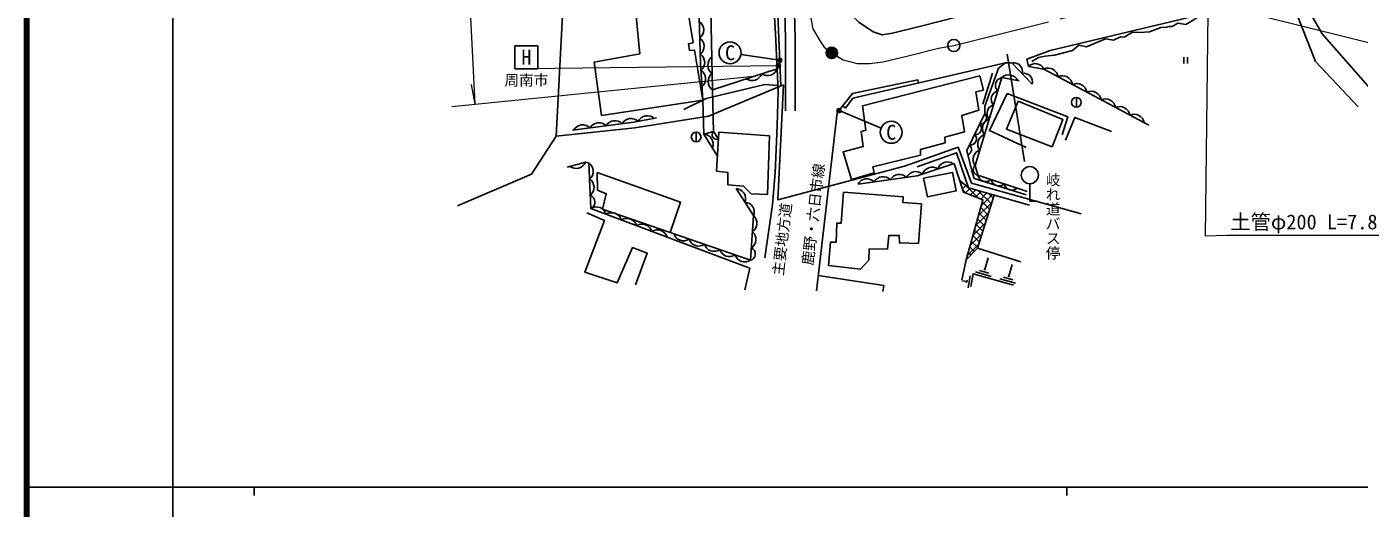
# Model space of a CAD drawing. Units: millimetres, scale not verified. Extents: x 40000 to 680000, y 20000 to 380000.
# Drawn here: x 40000 to 204002, y 202409 to 261731 of the extents above; entities that cross this region are included whole.
import ezdxf
from ezdxf.enums import TextEntityAlignment as Align

# ---------------------------------------------------------------- set-up
doc = ezdxf.new("R2010")
doc.units = ezdxf.units.MM
doc.header["$LTSCALE"] = 1000
doc.linetypes.add('CHAIN', pattern=[18.5, 12, -1.5, 3.5, -1.5])
for name, color, linetype, lineweight in [('M-BGD', 7, 'Continuous', 25), ('M-BGD-EXST', 7, 'Continuous', 25), ('M-BMK', 2, 'CHAIN', 13), ('M-BMK-ROW', 30, 'Continuous', 25), ('M-BMK-SRVR', 3, 'Continuous', 25), ('M-STR-HTXT', 7, 'Continuous', 13), ('M-TTL', 2, 'Continuous', 140), ('M-TTL-BAND', 7, 'Continuous', 25)]:
    doc.layers.add(name, color=color, linetype=linetype, lineweight=lineweight)
doc.layers.add('M-BMK-HTXT', color=7, linetype='Continuous')
doc.styles.add('@ＭＳ ゴシック', font='')
doc.styles.add('ＭＳ ゴシック', font='')
doc.styles.get('@ＭＳ ゴシック').set_extended_font_data('@MS Gothic')
doc.styles.get('ＭＳ ゴシック').set_extended_font_data('MS Gothic')

msp = doc.modelspace()

# ---------------------------------------------------------------- hatches: boundary and pattern name
at = {"layer": 'M-BGD'}
msp.add_hatch(color=256, dxfattribs=at).paths.add_polyline_path([(139779, 258496, -0.41421), (139079, 257796, -0.41421), (138379, 258496, -1)])
h = msp.add_hatch(dxfattribs=at)
h.set_pattern_fill('USER', color=256, style=0, pattern_type=2)
h.set_pattern_definition([(45, (-0, 0), (-441.9417, 441.9417), []), (135, (-0, 0), (-441.9417, -441.9417), [])])
h.paths.add_polyline_path([(159054, 240994), (155920, 241888), (154826, 242784), (155284, 241351), (157686, 240384), (155601, 233016), (157021, 234462)])
at = {"layer": 'M-BGD-EXST'}
for points in [[(132898, 257710, -1), (132459, 257470, -0.41421), (132559, 257810, -0.41421)], [(132732, 257037, -1), (132293, 256798, -0.41421), (132393, 257137, -0.41421)], [(140189, 251514, -1), (139750, 251275, -0.41421), (139850, 251614, -0.41421)]]:
    msp.add_hatch(color=256, dxfattribs=at).paths.add_polyline_path(points)

# ---------------------------------------------------------------- linework, layer by layer
at = {"layer": 'M-BGD'}
for p, q in [((160658, 258325), (162810, 245126)), ((182400, 257957), (182400, 257174)), ((182866, 257957), (182866, 257174)), ((158860, 256003), (157648, 252202)), ((149659, 255175), (149752, 254772)), ((124524, 248835), (124382, 253960)), ((169177, 253008), (169177, 251808)), ((140780, 251703), (140423, 251980)), ((122391, 248746), (122391, 247546)), ((155920, 241888), (154826, 242784)), ((163455, 242392), (163455, 240218)), ((163455, 240218), (164345, 240218)), ((157021, 234462), (162338, 232751)), ((157910, 231828), (158314, 233272)), ((156786, 231518), (158712, 230981)), ((157252, 231700), (158408, 231377)), ((157776, 231865), (158045, 231790)), ((160876, 231000), (161279, 232445)), ((155692, 230347), (155174, 230435)), ((155663, 230174), (155721, 230519)), ((155862, 229557), (156113, 231036)), ((159751, 230691), (161678, 230153)), ((160217, 230872), (161373, 230550)), ((160741, 231038), (161011, 230962))]:
    msp.add_line(p, q, dxfattribs=at)
for points in [[(123445, 339141), (125998, 329774), (129102, 318085), (133811, 300659), (135485, 294404), (135980, 290856), (137152, 284692), (137664, 281039), (138521, 274071), (138879, 268136), (139744, 265586), (140812, 263812), (142399, 262273), (144189, 261095), (145273, 260734), (146546, 260938), (150042, 261785), (154551, 262932), (160039, 264158), (165819, 265634), (170636, 266772), (176320, 268144)], [(116918, 337048), (120852, 324515), (123055, 316875), (124695, 311185), (127196, 301016), (128678, 294378), (129665, 289226), (131473, 277359), (131884, 273486), (132241, 268158), (132810, 254423)], [(133368, 251375), (133368, 260210), (133203, 266859), (132546, 276681), (131877, 281524), (131072, 288729), (129979, 294848), (128877, 300223), (127405, 306331), (125832, 311921), (123613, 319034), (121209, 326802), (118969, 333372), (117750, 337315)], [(134568, 251375), (134568, 260225), (134402, 266914), (133740, 276803), (133068, 281673), (132260, 288901), (131158, 295074), (130048, 300484), (128566, 306634), (126983, 312262), (124759, 319390), (122350, 327173), (120110, 333743), (118893, 337682)], [(123335, 248501), (123222, 252689), (122944, 257198), (122516, 271520), (121770, 284246)], [(130836, 233273), (131777, 239819), (132131, 243728), (132366, 249529), (132484, 253804), (132167, 260887), (131639, 269816)], [(124098, 267665), (124382, 253960), (132361, 256550)], [(205347, 254114), (199409, 260838), (196416, 266088), (165964, 258781), (163100, 257745), (163303, 256837)], [(203856, 251841), (198593, 257427), (195314, 265823)], [(184809, 263303), (182651, 262003), (181677, 262144), (180964, 261765), (180618, 261755), (180293, 261679), (179569, 261636), (178158, 261107), (176988, 260995), (176083, 261049), (175080, 260436), (174617, 260484), (173745, 260080), (172761, 260218), (170417, 259249), (169487, 259435), (168714, 258784), (166471, 258202), (165341, 258099), (164510, 257916), (163686, 257427)], [(140780, 251703), (141686, 252906), (160475, 257253)], [(163741, 254662), (161252, 257263), (160475, 257253), (159603, 256612), (157919, 251917), (157910, 251020), (155716, 246458), (156316, 243994)], [(163303, 256837), (165179, 256506), (178082, 249586)], [(120856, 251523), (123633, 252892), (130821, 254615), (132453, 254496)], [(137192, 229188), (139749, 251110), (141609, 253513), (149659, 255175)], [(162119, 255074), (159990, 255455), (156708, 244618), (157055, 243424), (163141, 241446)], [(162991, 246856), (158469, 248925), (160665, 253494), (168122, 250633), (167434, 248419)], [(107190, 248993), (114708, 249960), (117528, 250493)], [(167845, 247739), (168982, 250535), (173513, 248807)], [(125011, 245800), (123335, 248501), (124524, 248835), (125140, 247879)], [(163409, 239752), (155920, 241888), (154439, 246199), (149570, 244467)], [(128376, 229329), (128986, 231978), (109446, 239331), (109181, 244956), (108787, 245061), (106527, 244431)], [(142321, 242340), (149580, 243347), (154151, 244894), (155284, 241351), (157686, 240384), (155601, 233016), (155066, 230503)], [(156316, 243994), (156618, 243042), (163020, 241001)], [(119197, 236375), (129080, 232970), (129443, 238461), (127327, 241783)], [(155601, 233016), (157021, 234462), (159054, 240994)], [(108942, 238813), (111106, 237873), (108709, 231495), (112663, 230169), (114557, 234521), (116364, 233839), (114915, 229918)], [(156196, 229733), (156462, 231297), (161422, 229913)], [(137414, 231092), (145483, 229873), (145381, 229097)]]:
    msp.add_lwpolyline(points, dxfattribs=at)
for points in [[(123222, 252689), (110741, 250769), (109845, 257367), (115449, 258374), (114930, 263855), (121200, 264732), (122016, 259732), (121439, 259598), (121557, 258803), (122184, 258853)], [(157316, 255659), (142841, 251973), (143285, 248991), (142703, 248823), (142959, 246955), (140469, 246312), (141521, 242909), (144301, 243724), (144140, 244454), (149992, 245914), (150013, 246601), (153018, 247427), (153007, 248113), (155414, 248781), (155081, 250797), (157187, 251445), (156811, 253698), (157745, 253912)], [(166195, 246927), (160562, 249090), (161996, 252548), (167494, 250309)], [(126278, 242254), (128224, 242087), (129145, 241146), (131185, 241062), (131407, 248303), (125193, 248742), (124897, 243950), (126299, 243761)], [(110207, 243786), (110233, 241606), (111324, 241146), (110851, 239242), (119197, 236375), (120471, 240118)], [(150381, 243055), (153942, 243773), (154400, 241503), (150839, 240784)], [(140521, 241331), (140223, 237524), (139684, 237524), (139612, 235171), (138911, 235189), (138660, 232334), (142630, 231885), (143619, 232962), (143690, 234381), (145935, 234333), (146083, 236018), (147391, 236012), (147397, 235101), (149743, 235045), (150114, 239895), (147834, 240093), (147844, 240757)]]:
    msp.add_lwpolyline(points, close=True, dxfattribs=at)
for centre, radius in [((139079, 258496), 700), ((169177, 252408), 600), ((122391, 248146), 600), ((163455, 243442), 1050)]:
    msp.add_circle(centre, radius, dxfattribs=at)
for centre, radius, start, end in [((122071, 261318), 1250, 308.5823, 54.8425), ((122130, 259319), 1250, 308.5823, 54.8425), ((122190, 257320), 1250, 310.11612, 54.8425), ((125070, 256975), 1250, 128.05595, 234.31615), ((122308, 255320), 1250, 310.39879, 56.65899), ((125111, 254976), 1250, 128.05595, 234.31615), ((129276, 256338), 1250, 234.85364, 341.11384), ((131178, 256955), 1250, 234.85364, 341.11384), ((161474, 256227), 1056, 345.51921, 96.43026), ((162714, 254925), 1060, 345.63587, 101.85429), ((164127, 256026), 1156, 24.52378, 135.46871), ((165706, 255372), 1250, 8.66638, 114.92658), ((160207, 254489), 990, 102.69178, 223.61299), ((160842, 254541), 1250, 26.72864, 132.98884), ((167468, 254427), 1250, 8.66638, 114.92658), ((169231, 253482), 1250, 8.66638, 114.92658), ((159760, 252784), 1057, 104.77712, 221.52765), ((170993, 252536), 1250, 8.66638, 114.92658), ((172756, 251591), 1250, 8.66638, 114.92658), ((157373, 250486), 757, 263.75774, 44.87853), ((159238, 251062), 1057, 104.77712, 221.52765), ((174519, 250646), 1250, 8.66638, 114.92658), ((176281, 249701), 1250, 8.66638, 114.92658), ((108433, 248396), 1250, 44.20219, 150.46239), ((110417, 248652), 1250, 44.20219, 150.46239), ((112400, 248907), 1250, 44.20219, 150.46239), ((114384, 249162), 1250, 46.08434, 150.46239), ((116373, 249511), 1250, 47.57106, 153.83127), ((156754, 249199), 757, 263.75774, 44.87853), ((158875, 249186), 1250, 110.02228, 216.28249), ((123226, 247256), 1250, 338.69498, 84.95518), ((124938, 248426), 583, 135.33264, 290.24309), ((156135, 247912), 757, 263.75774, 44.87853), ((158295, 247272), 1250, 110.02228, 216.28249), ((155517, 246625), 757, 295.41003, 44.87853), ((157716, 245358), 1250, 110.02228, 216.28249), ((107622, 245515), 1250, 232.45621, 338.71641), ((108479, 243922), 1250, 309.57101, 55.83121), ((151422, 243178), 1250, 55.56956, 161.82976), ((153317, 243820), 1250, 55.56956, 161.82976), ((157163, 244103), 688, 131.48238, 260.94526), ((108573, 241924), 1250, 309.57101, 55.83121), ((143415, 241735), 1250, 44.76226, 151.02247), ((145396, 242009), 1250, 44.76226, 151.02247), ((147377, 242284), 1250, 44.76226, 151.02247), ((149399, 242639), 1250, 48.02945, 155.1434), ((158015, 243626), 980, 191.86879, 312.11032), ((159632, 243100), 980, 191.86879, 312.11032), ((127232, 240536), 1250, 339.37079, 85.63099), ((161249, 242574), 980, 191.86879, 312.11032), ((109027, 240128), 900, 297.75923, 67.64299), ((110118, 238277), 1250, 16.24871, 122.50891), ((128342, 238908), 1189, 337.89393, 87.10785), ((111990, 237572), 1250, 16.24871, 122.50891), ((113862, 236868), 1250, 16.24871, 122.50891), ((128629, 237512), 1250, 303.08663, 49.34683), ((115733, 236164), 1250, 16.24871, 122.50891), ((117605, 235459), 1250, 16.24871, 122.50891), ((120815, 236611), 1250, 197.85971, 304.11991), ((128497, 235517), 1250, 303.08663, 49.34683), ((122706, 235960), 1250, 197.85971, 304.11991), ((124597, 235308), 1250, 197.85971, 304.11991), ((126488, 234657), 1250, 197.85971, 304.11991), ((128379, 234005), 1250, 197.85971, 304.11991), ((128878, 233736), 792, 284.79169, 67.64177)]:
    msp.add_arc(centre, radius, start, end, dxfattribs=at)
at = {"layer": 'M-BGD-EXST'}
for p, q in [((132679, 257590), (127896, 258310)), ((139970, 251394), (145148, 249239))]:
    msp.add_line(p, q, dxfattribs=at)
msp.add_lwpolyline([(100093, 259364), (102905, 259364), (102905, 256551), (100093, 256551)], close=True, dxfattribs=at)
for centre, radius in [((126561, 258511), 1350), ((132679, 257590), 250), ((132513, 256917), 250), ((139970, 251394), 250), ((146394, 248720), 1350)]:
    msp.add_circle(centre, radius, dxfattribs=at)
at = {"layer": 'M-BMK'}
msp.add_lwpolyline([(120400, 338165), (123837, 326386), (128447, 310803), (129206, 308779), (130376, 304163), (131906, 297772), (134236, 285461), (135506, 275410), (136202, 265152), (136410, 263170), (136759, 261442), (137643, 259921), (138157, 259222), (139079, 258496), (140482, 257661), (142210, 257188), (143731, 257188), (145417, 257393), (148626, 258175), (152193, 259091), (154091, 259402), (251186, 283653)], dxfattribs=at)
at = {"layer": 'M-BMK-ROW'}
for points in [[(105152, 248231), (106686, 277220), (106810, 295724), (106643, 301590), (102246, 317895), (102057, 321359), (101945, 323457), (102518, 332432)], [(93003, 239672), (102131, 243582), (105152, 248231), (114861, 249274), (123913, 250719), (133152, 254565)], [(133152, 254565), (132434, 240410), (148039, 244564), (154640, 246883), (156273, 242435), (169788, 238687)]]:
    msp.add_lwpolyline(points, dxfattribs=at)
at = {"layer": 'M-BMK-SRVR'}
msp.add_circle((154091, 259402), 750, dxfattribs=at)
at = {"layer": 'M-STR-HTXT'}
for p, q in [((187269, 264229), (219351, 256244)), ((185344, 263431), (185045, 235957)), ((132513, 256917), (101499, 256551)), ((92339, 251915), (129495, 255620)), ((95201, 252201), (94740, 254612)), ((185045, 235957), (187749, 236057)), ((187749, 236057), (211696, 236057))]:
    msp.add_line(p, q, dxfattribs=at)
msp.add_lwpolyline([(95201, 252201), (94059, 275296), (91711, 290954), (88795, 305720), (83762, 321948), (82462, 326001)], dxfattribs=at)
at = {"layer": 'M-TTL'}
msp.add_line((40000, 380000), (40000, 20000), dxfattribs=at)
at = {"layer": 'M-TTL-BAND'}
for p, q in [((58000, 370000), (58000, 20000)), ((40000, 205000), (579000, 205000)), ((68000, 205000), (68000, 204000)), ((168000, 205000), (168000, 204000))]:
    msp.add_line(p, q, dxfattribs=at)

# ---------------------------------------------------------------- texts
at = {"layer": 'M-BGD-EXST', "style": 'ＭＳ ゴシック'}
for s, height, p in [('C', 1833, (126561, 258511)), ('H', 1833, (101499, 257958)), ('周南市', 1320, (101499, 255145)), ('C', 1833, (146394, 248720))]:
    msp.add_text(s, height=height, dxfattribs=at).set_placement(p, align=Align.MIDDLE_CENTER)
at = {"layer": 'M-BMK-HTXT', "style": 'ＭＳ ゴシック'}
for s, p in [('鹿野・六日市線', (137125, 232232)), ('主要地方道', (133489, 230956))]:
    msp.add_text(s, height=1320, rotation=83.347, dxfattribs=at).set_placement(p, align=Align.BOTTOM_LEFT)
at = {"layer": 'M-BMK-HTXT', "style": '@ＭＳ ゴシック'}
msp.add_text('岐れ道バス停', height=1320, rotation=270, dxfattribs=at).set_placement((166295, 243777), align=Align.MIDDLE_LEFT)
at = {"layer": 'M-STR-HTXT', "style": 'ＭＳ ゴシック'}
msp.add_text('土管φ200 L=7.8', height=1833, dxfattribs=at).set_placement((206236, 236218), align=Align.BOTTOM_RIGHT)

doc.saveas('drawing.dxf')
